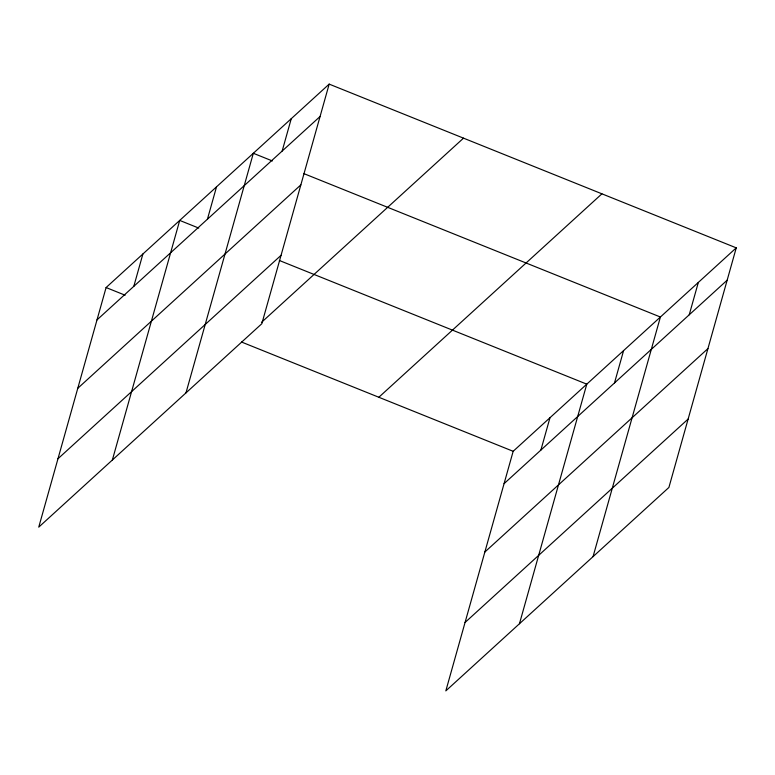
<?xml version="1.0" encoding="UTF-8"?>
<svg xmlns="http://www.w3.org/2000/svg" width="775" height="775" viewBox="0 0 775 775"><rect width="100%" height="100%" fill="white"/><g stroke="black" fill="none" stroke-linecap="round" stroke-linejoin="round"><path stroke-width="1.16" d="M329.172 84.117L106.097 287.544L38.75 527.145L261.834 323.708L329.172 84.117L736.25 247.855L668.903 487.456L445.828 690.883L513.166 451.292L736.25 247.855M133.813 286.333L142.9 253.977M112.365 460.011L179.713 220.42L198.739 228.073M207.429 219.209L216.525 186.852M185.981 392.877L253.328 153.285L272.364 160.938M282.158 151.057L291.255 118.701M540.882 450.081L549.979 417.725M519.444 623.749L586.791 384.158L279.349 260.487M614.498 382.947L623.594 350.591M593.059 556.615L660.407 317.023L303.703 173.552M689.227 314.795L698.323 282.439M97.001 319.901L320.085 116.473M77.781 388.294L300.855 184.867M57.97 458.752L281.054 255.324M261.466 322.4L463.508 138.153M378.839 397.255L601.913 193.828M504.079 483.648L727.153 280.211M484.85 552.033L707.933 348.605M465.048 622.49L688.123 419.062M106.097 287.544L125.124 295.207M241.548 342.037L513.166 451.292"/></g></svg>
